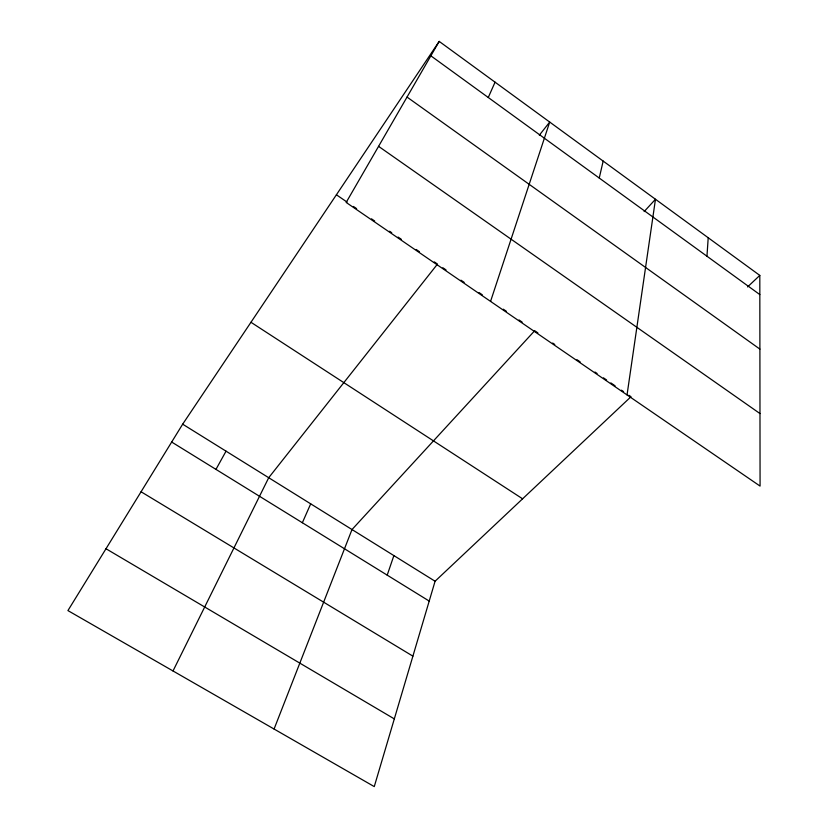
<?xml version="1.0" encoding="UTF-8"?>
<svg xmlns="http://www.w3.org/2000/svg" width="828" height="828" viewBox="0 0 828 828"><rect width="100%" height="100%" fill="white"/><g stroke="black" fill="none" stroke-linecap="round" stroke-linejoin="round"><path stroke-width="1.24" d="M706.957 256.225L708.209 237.75M627.044 394.925L655.476 199.258L644.143 211.585M599.244 178.041L603.167 161.077M628.876 395.266L630.998 396.715L435.083 581.235L374.266 786.6L67.927 610.588L182.667 424.184L439.192 41.4L759.804 275.403L760.073 486.088L346.166 202.446L439.192 41.4M490.559 301.402L549.709 122.058L539.318 135.212M387.204 575.139L393.88 555.598M274.078 729.033L352.003 529.547L534.702 330.714L537.869 332.887M302.355 522.737L310.697 503.838M488.272 97.487L495.061 82.179M173.011 670.97L268.717 477.715L437.494 264.08L434.307 261.896M215.963 469.383L226.044 451.167M747.56 286.933L759.804 275.403M105.994 548.747L394.314 718.89M141.071 491.77L412.893 656.149M171.675 442.038L429.204 601.076M182.667 424.184L435.083 581.235M250.956 322.278L522.603 498.808M336.406 194.787L347.036 202.073M353.421 206.451L356.609 208.635M371.503 218.84L374.691 221.035M389.584 231.24L391.716 232.699M398.102 237.077L401.29 239.271M416.205 249.487L419.392 251.681M442.835 267.744L446.033 269.938M460.968 280.174L464.166 282.369M479.101 292.605L482.3 294.799M503.31 309.196L506.446 311.349M519.001 319.95L522.147 322.102M552.669 343.03L554.781 344.479M576.981 359.694L580.149 361.867M594.97 372.031L597.091 373.48M603.446 377.837L606.624 380.011M610.867 382.919L615.1 385.827M621.466 390.185L623.577 391.634M378.572 146.349L759.98 413.565M407.034 97.073L759.897 349.116M430.86 55.828L759.825 294.592"/></g></svg>
